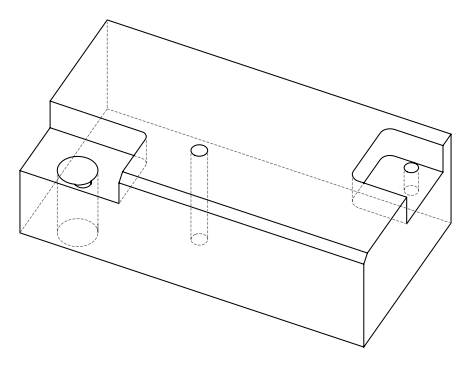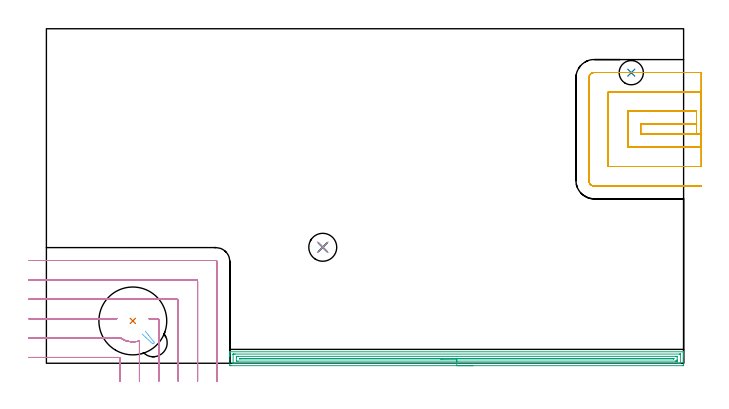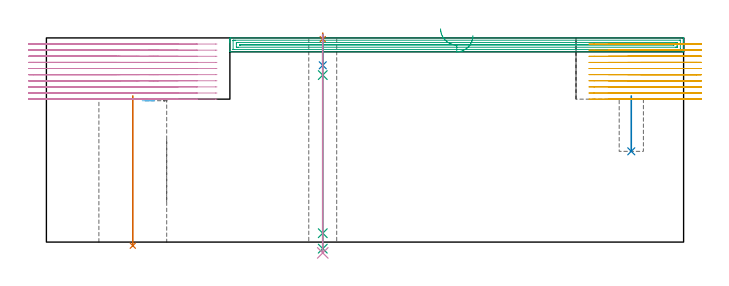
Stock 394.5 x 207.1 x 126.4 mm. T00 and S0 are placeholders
(PLAN: 10 operations, 7 tool changes, 43.9 min)
(1 INDEXABLE_INSERT_DRILL_THROUGH_HOLE_FROM_SOLID | STEP1HOLE | NXT0302_036 | 0.38 min | 175037 mm3)
(2 INDEXABLE_INSERT_DRILL_BLIND_HOLE_FROM_SOLID | STEP1POCKET | UGT0302_001 | 0.15 min | 12378 mm3)
(3 AREA_MILL | FG_CHAMFER_SURFACE | UGT0205_001 | 9.14 min | 10640 mm3)
(4 MILL_CORNER_NOTCH_RECTANGULAR | CORNER_NOTCH_RECTANGULAR | NXT0201_012 | Follow Part, ap 4, ae 75% | 17.17 min | 254920 mm3)
(5 MILL_SLOT | SLOT_PARTIAL_RECTANGULAR | NXT0201_012 | Follow Part, ap 4, ae 75% | 15.76 min | 208891 mm3)
(6 MILL_SLOT_ROUND_PART | SLOT_PARTIAL_ROUND | NXT0201_012 | Follow Part, ap 4, ae 75% | 0.06 min | 89 mm3)
(7 SPOT_DRILL | STEP1HOLE_1 | NXT0321_9005460120000 | 0.03 min | 1 mm3)
(8 DRILL_BLIND_HOLE_INTO_CENTER | STEP1HOLE_1 | NXT0301_084 | 0.08 min | 1572 mm3)
(9 GUN_DRILL_THROUGH_HOLE | STEP1HOLE_1 | UGT0307_008 | 0.62 min | 10477 mm3)
(10 DRILL_TO_ENLARGE_THROUGH_HOLE | STEP1HOLE_1 | UGT0301_244 | 0.54 min | 17637 mm3)
(TOOL NXT0302_036 | Index. Insert Drill 42mm [880-D4200L50-05] | D42 PA176 FL210 Z2)
(TOOL UGT0302_001 | Indexable Insert Drill 15mm | D15 PA180 FL50 Z2)
(TOOL UGT0205_001 | Chamfer Mill 20 x 3 x 45 deg. | D20 FL50 Z2)
(TOOL NXT0201_012 | ENDMILL 16mm [2P460-1600-NA 1630] | D16 FL38 Z6)
(TOOL NXT0321_9005460120000 | NC Spot Drill, 142deg, 12mm, Carbide, Uncoated | D12 PA142 FL30 Z2)
(TOOL NXT0301_084 | Carbide Drill 11.3mm [860.1-1130-034A1-MM 2214] | D11.3 PA140 FL55 Z2)
(TOOL UGT0307_008 | Gun Drill 11 mm | D11 PA130 FL24 Z1)
(TOOL UGT0301_244 | Twist Drill 17.3 mm | D17.3 PA118 FL130 Z2)
(OP 1 INDEXABLE_INSERT_DRILL_THROUGH_HOLE_FROM_SOLID)
G17 G21 G94 G90
T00 M6
G54
G17 G0 G90 X53.5 Y26.2 S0 M3
G43 Z136.4 H1
G94 G81 G98 Z-2.233 F250. R90.5
G80
M5
M2
(OP 2 INDEXABLE_INSERT_DRILL_BLIND_HOLE_FROM_SOLID)
G17 G21 G94 G90
T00 M6
G54
G17 G0 G90 X362.1 Y179.9 S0 M3
G43 Z136.4 H0
G94 G81 G98 Z56.2 F250. R90.5
G80
M5
M2
(OP 3 AREA_MILL)
G17 G21 G94 G90
T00 M6
G54
G17 G0 G90 X264.05 Y-1.5 S1061 M3
G43 Z136.4 H0
Z127.8
G94 G1 X264.012 Z126.928 F250.
X263.898 Z126.063
X263.709 Z125.212
X263.447 Z124.38
X263.113 Z123.574
X262.71 Z122.8
X262.242 Z122.064
X261.71 Z121.372
X261.121 Z120.729
X260.478 Z120.14
X259.786 Z119.608
X259.05 Z119.14
X258.276 Z118.737
X257.47 Z118.403
X256.638 Z118.141
X255.786 Z117.952
X254.922 Z117.838
X254.05 Z117.8
X114.22
X113.853 Y-1.498 Z117.801
X113.61 Y-1.493 Z117.805
X113.6 Y-1.138 Z118.159
Y4.113 Z123.407
Y4.649 Z123.945
Y4.988 Z124.284
Y5.524 Z124.82
Y5.863 Z125.157
Y6.541 Z125.84
Y6.819 Z126.119
X113.602 Y6.961 Z126.253
X113.61 Y7.098 Z126.388
X113.773 Y7.1 Z126.4
X394.327
X394.49 Y7.098 Z126.388
X394.498 Y6.961 Z126.253
X394.5 Y6.819 Z126.119
Y6.541 Z125.84
Y5.863 Z125.157
Y4.649 Z123.945
Y4.113 Z123.407
Y-0.87 Z118.427
X394.497 Y-1.138 Z118.159
X394.49 Y-1.493 Z117.804
X394.248 Y-1.498 Z117.801
X393.88 Y-1.5 Z117.8
X254.05
Y-0.086 Z119.214
X116.007 Y-0.085 Z119.215
X115.825 Y-0.084 Z119.216
X115.655 Y-0.081 Z119.219
X115.619 Y-0.079 Z119.221
X115.61 Y-0.06 Z119.24
X115.607 Y-0.029 Z119.271
X115.601 Y0.135 Z119.435
Y5.385 Z124.685
X115.604 Y5.519 Z124.819
X115.61 Y5.625 Z124.925
X115.615 Y5.679 Z124.979
X115.651 Y5.68 Z124.98
X116.007 Y5.684 Z124.984
X116.188 Y5.685 Z124.985
X116.9 Y5.686 Z124.986
X392.093 Y5.685 Z124.985
X392.275 Y5.684 Z124.984
X392.445 Y5.681 Z124.981
X392.481 Y5.679 Z124.979
X392.49 Y5.66 Z124.96
X392.493 Y5.629 Z124.929
X392.499 Y5.465 Z124.765
Y0.214 Z119.514
X392.496 Y0.081 Z119.381
X392.49 Y-0.025 Z119.275
X392.485 Y-0.079 Z119.221
X392.449 Y-0.08 Z119.22
X392.093 Y-0.084 Z119.216
X391.912 Y-0.085 Z119.215
X391.2 Y-0.086 Z119.214
X254.05
Y1.328 Z120.628
X118.687 Y1.329 Z120.629
X117.955 Y1.33 Z120.63
X117.794 Y1.332 Z120.632
X117.634 Y1.335 Z120.635
X117.609 Y1.344 Z120.644
X117.606 Y1.374 Z120.674
X117.602 Y1.424 Z120.724
X117.601 Y1.487 Z120.787
X117.6 Y1.677 Z120.977
Y3.427 Z122.727
X117.602 Y4.113 Z123.413
X117.606 Y4.207 Z123.507
X117.61 Y4.253 Z123.553
X117.616 Y4.265 Z123.565
X117.636 Y4.267 Z123.567
X117.794 Y4.269 Z123.569
X118.525 Y4.271 Z123.571
X118.687 Y4.272 Z123.572
X389.413 Y4.271 Z123.571
X390.145 Y4.27 Z123.57
X390.306 Y4.268 Z123.568
X390.466 Y4.265 Z123.565
X390.491 Y4.256 Z123.556
X390.494 Y4.226 Z123.526
X390.498 Y4.176 Z123.476
X390.499 Y4.113 Z123.413
X390.5 Y3.923 Z123.223
Y2.173 Z121.473
X390.498 Y1.487 Z120.787
X390.495 Y1.393 Z120.693
X390.49 Y1.347 Z120.647
X390.484 Y1.335 Z120.635
X390.464 Y1.333 Z120.633
X390.306 Y1.331 Z120.631
X389.575 Y1.328 Z120.628
X389.413
X254.05
Y2.743 Z122.043
X119.91
X119.794 Y2.747 Z122.047
X119.61 Y2.754 Z122.054
X119.608 Y2.8 Z122.1
X119.61 Y2.845 Z122.145
X119.793 Y2.853 Z122.153
X119.91 Y2.857 Z122.157
X119.969
X388.19
X388.307 Y2.853 Z122.153
X388.49 Y2.845 Z122.145
X388.493 Y2.8 Z122.1
X388.49 Y2.754 Z122.054
X388.307 Y2.746 Z122.046
X388.19 Y2.743 Z122.043
X388.131
X254.05
X253.178 Z122.081
X252.314 Z122.195
X251.462 Z122.383
X250.63 Z122.646
X249.824 Z122.98
X249.05 Z123.382
X248.314 Z123.851
X247.622 Z124.382
X246.979 Z124.972
X246.39 Z125.615
X245.858 Z126.307
X245.39 Z127.043
X244.987 Z127.816
X244.653 Z128.622
X244.391 Z129.454
X244.202 Z130.306
X244.088 Z131.171
X244.05 Z132.043
G0 Z136.4
M5
M2
(OP 4 MILL_CORNER_NOTCH_RECTANGULAR)
G17 G21 G94 G90
T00 M6
G54
G17 G0 G90 X45.6 Y-11. S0 M3
G43 Z136.4 H1
Z122.61
G94 G1 Y-8. F250.
Y2.806 F500.
G3 X44.806 Y3.6 R0.8
G1 X-8.
X-11. F250.
G0 Z136.4
X57.6 Y-11.
Z122.61
G1 Y-8.
Y13.865 F500.
X57.436 Y13.812
G2 X55.79 Y13.405 R12.994
X45.978 Y15.6 R13.013
G1 X-8.
X-11. F250.
G0 Z136.4
X69.6 Y-11.
Z122.61
G1 Y-8.
Y26.805 F500.
G3 X68.805 Y27.6 R0.8
G1 X66.422
X63.422 F250.
G0 Z136.4
X43.579
Z122.61
G1 X40.579
X-8. F500.
X-11. F250.
G0 Z136.4
X81.6 Y-11.
Z122.61
G1 Y-8.
Y38.805 F500.
G3 X80.805 Y39.6 R0.8
G1 X-8.
X-11. F250.
G0 Z136.4
X93.6 Y-11.
Z122.61
G1 Y-8.
Y50.804 F500.
G3 X92.804 Y51.6 R0.8
G1 X-8.
X-11. F250.
G0 Z136.4
X105.6 Y-11.
Z122.61
G1 Y-8.
Y62.804 F500.
G3 X104.804 Y63.6 R0.8
G1 X-8.
X-11. F250.
G0 Z136.4
X45.6 Y-11.
Z118.82
G1 Y-8.
Y2.806 F500.
G3 X44.806 Y3.6 R0.8
G1 X-8.
X-11. F250.
G0 Z136.4
X57.6 Y-11.
Z118.82
G1 Y-8.
Y13.865 F500.
G2 X56.931 Y13.663 R13.001
X55.789 Y13.405 R12.994
X45.978 Y15.6 R13.013
G1 X-8.
X-11. F250.
G0 Z136.4
X69.6 Y-11.
Z118.82
G1 Y-8.
Y26.805 F500.
G3 X68.805 Y27.6 R0.8
G1 X66.422
X63.422 F250.
G0 Z136.4
X43.579
Z118.82
G1 X40.579
X-8. F500.
X-11. F250.
G0 Z136.4
X81.6 Y-11.
Z118.82
G1 Y-8.
Y38.805 F500.
G3 X80.805 Y39.6 R0.8
G1 X-8.
X-11. F250.
G0 Z136.4
X93.6 Y-11.
Z118.82
G1 Y-8.
Y50.804 F500.
G3 X92.804 Y51.6 R0.8
G1 X-8.
X-11. F250.
G0 Z136.4
X105.6 Y-11.
Z118.82
G1 Y-8.
Y62.804 F500.
G3 X104.804 Y63.6 R0.8
G1 X-8.
X-11. F250.
G0 Z136.4
X45.6 Y-11.
Z115.03
G1 Y-8.
Y2.806 F500.
G3 X44.806 Y3.6 R0.8
G1 X-8.
X-11. F250.
G0 Z136.4
X57.6 Y-11.
Z115.03
G1 Y-8.
Y13.865 F500.
G2 X55.986 Y13.441 R13.001
X45.978 Y15.6 R13.013
G1 X44.806
X-8.
X-11. F250.
G0 Z136.4
X69.6 Y-11.
Z115.03
G1 Y-8.
Y26.805 F500.
G3 X68.805 Y27.6 R0.8
G1 X66.422
X63.422 F250.
G0 Z136.4
X43.579
Z115.03
G1 X40.579
X-8. F500.
X-11. F250.
G0 Z136.4
X81.6 Y-11.
Z115.03
G1 Y-8.
Y38.805 F500.
G3 X80.805 Y39.6 R0.8
G1 X-8.
X-11. F250.
G0 Z136.4
X93.6 Y-11.
Z115.03
G1 Y-8.
Y50.804 F500.
G3 X92.804 Y51.6 R0.8
G1 X-8.
X-11. F250.
G0 Z136.4
X105.6 Y-11.
Z115.03
G1 Y-8.
Y62.804 F500.
G3 X104.804 Y63.6 R0.8
G1 X-8.
X-11. F250.
G0 Z136.4
X45.6 Y-11.
Z111.24
G1 Y-8.
Y2.806 F500.
G3 X44.806 Y3.6 R0.8
G1 X-8.
X-11. F250.
G0 Z136.4
X57.6 Y-11.
Z111.24
G1 Y-8.
Y13.865 F500.
G2 X56.392 Y13.527 R13.001
X55.876 Y13.421 R12.996
X45.978 Y15.6 R13.013
G1 X-8.
X-11. F250.
G0 Z136.4
X69.6 Y-11.
Z111.24
G1 Y-8.
Y26.805 F500.
G3 X68.805 Y27.6 R0.8
G1 X66.422
X63.422 F250.
G0 Z136.4
X43.582
Z111.24
G1 X40.582
X-8. F500.
X-11. F250.
G0 Z136.4
X81.6 Y-11.
Z111.24
G1 Y-8.
Y38.805 F500.
G3 X80.805 Y39.6 R0.8
G1 X-8.
X-11. F250.
G0 Z136.4
X93.6 Y-11.
Z111.24
G1 Y-8.
Y50.804 F500.
G3 X92.804 Y51.6 R0.8
G1 X-8.
X-11. F250.
G0 Z136.4
X105.6 Y-11.
Z111.24
G1 Y-8.
Y62.804 F500.
G3 X104.804 Y63.6 R0.8
G1 X-8.
X-11. F250.
G0 Z136.4
X45.6 Y-11.
Z107.45
G1 Y-8.
Y2.806 F500.
G3 X44.806 Y3.6 R0.8
G1 X-8.
X-11. F250.
G0 Z136.4
X57.6 Y-11.
Z107.45
G1 Y-8.
Y13.865 F500.
G2 X56.324 Y13.512 R13.001
X55.876 Y13.421 R12.996
X45.978 Y15.6 R13.013
G1 X-8.
X-11. F250.
G0 Z136.4
X69.6 Y-11.
Z107.45
G1 Y-8.
Y26.805 F500.
G3 X68.805 Y27.6 R0.8
G1 X66.422
X63.422 F250.
G0 Z136.4
X43.582
Z107.45
G1 X40.582
X-8. F500.
X-11. F250.
G0 Z136.4
X81.6 Y-11.
Z107.45
G1 Y-8.
Y38.805 F500.
G3 X80.805 Y39.6 R0.8
G1 X-8.
X-11. F250.
G0 Z136.4
X93.6 Y-11.
Z107.45
G1 Y-8.
Y50.804 F500.
G3 X92.804 Y51.6 R0.8
G1 X-8.
X-11. F250.
G0 Z136.4
X105.6 Y-11.
Z107.45
G1 Y-8.
Y62.804 F500.
G3 X104.804 Y63.6 R0.8
G1 X-8.
X-11. F250.
G0 Z136.4
X45.6 Y-11.
Z103.66
G1 Y-8.
Y2.806 F500.
G3 X44.806 Y3.6 R0.8
G1 X-8.
X-11. F250.
G0 Z136.4
X57.6 Y-11.
Z103.66
G1 Y-8.
Y13.865 F500.
G2 X55.986 Y13.441 R13.001
X45.978 Y15.6 R13.013
G1 X44.806
X-8.
X-11. F250.
G0 Z136.4
X69.6 Y-11.
Z103.66
G1 Y-8.
Y26.805 F500.
G3 X68.805 Y27.6 R0.8
G1 X66.422
X63.422 F250.
G0 Z136.4
X43.579
Z103.66
G1 X40.579
X-8. F500.
X-11. F250.
G0 Z136.4
X81.6 Y-11.
Z103.66
G1 Y-8.
Y38.805 F500.
G3 X80.805 Y39.6 R0.8
G1 X-8.
X-11. F250.
G0 Z136.4
X93.6 Y-11.
Z103.66
G1 Y-8.
Y50.804 F500.
G3 X92.804 Y51.6 R0.8
G1 X-8.
X-11. F250.
G0 Z136.4
X105.6 Y-11.
Z103.66
G1 Y-8.
Y62.804 F500.
G3 X104.804 Y63.6 R0.8
G1 X-8.
X-11. F250.
G0 Z136.4
X45.6 Y-11.
Z99.87
G1 Y-8.
Y2.806 F500.
G3 X44.806 Y3.6 R0.8
G1 X-8.
X-11. F250.
G0 Z136.4
X57.6 Y-11.
Z99.87
G1 Y-8.
Y13.865 F500.
G2 X56.155 Y13.476 R13.001
G1 X55.988 Y13.442
G2 X45.978 Y15.6 R13.014
G1 X44.806
X-8.
X-11. F250.
G0 Z136.4
X69.6 Y-11.
Z99.87
G1 Y-8.
Y26.805 F500.
G3 X68.805 Y27.6 R0.8
G1 X66.422
X63.422 F250.
G0 Z136.4
X43.581
Z99.87
G1 X40.581
X-8. F500.
X-11. F250.
G0 Z136.4
X81.6 Y-11.
Z99.87
G1 Y-8.
Y38.805 F500.
G3 X80.805 Y39.6 R0.8
G1 X-8.
X-11. F250.
G0 Z136.4
X93.6 Y-11.
Z99.87
G1 Y-8.
Y50.804 F500.
G3 X92.804 Y51.6 R0.8
G1 X-8.
X-11. F250.
G0 Z136.4
X105.6 Y-11.
Z99.87
G1 Y-8.
Y62.804 F500.
G3 X104.804 Y63.6 R0.8
G1 X-8.
X-11. F250.
G0 Z136.4
X45.6 Y-11.
Z96.08
G1 Y-8.
Y2.806 F500.
G3 X44.806 Y3.6 R0.8
G1 X-8.
X-11. F250.
G0 Z136.4
X57.6 Y-11.
Z96.08
G1 Y-8.
Y13.865 F500.
G2 X56.178 Y13.48 R13.001
G1 X55.988 Y13.442
G2 X45.978 Y15.6 R13.014
G1 X44.806
X-8.
X-11. F250.
G0 Z136.4
X69.6 Y-11.
Z96.08
G1 Y-8.
Y26.805 F500.
G3 X68.805 Y27.6 R0.8
G1 X66.422
X63.422 F250.
G0 Z136.4
X43.581
Z96.08
G1 X40.581
X-8. F500.
X-11. F250.
G0 Z136.4
X81.6 Y-11.
Z96.08
G1 Y-8.
Y38.805 F500.
G3 X80.805 Y39.6 R0.8
G1 X-8.
X-11. F250.
G0 Z136.4
X93.6 Y-11.
Z96.08
G1 Y-8.
Y50.804 F500.
G3 X92.804 Y51.6 R0.8
G1 X-8.
X-11. F250.
G0 Z136.4
X105.6 Y-11.
Z96.08
G1 Y-8.
Y62.804 F500.
G3 X104.804 Y63.6 R0.8
G1 X-8.
X-11. F250.
G0 Z136.4
X45.6 Y-11.
Z92.29
G1 Y-8.
Y2.806 F500.
G3 X44.806 Y3.6 R0.8
G1 X-8.
X-11. F250.
G0 Z136.4
X57.6 Y-11.
Z92.29
G1 Y-8.
Y13.865 F500.
G2 X55.986 Y13.441 R13.001
X45.978 Y15.6 R13.013
G1 X44.806
X-8.
X-11. F250.
G0 Z136.4
X69.6 Y-11.
Z92.29
G1 Y-8.
Y26.805 F500.
G3 X68.805 Y27.6 R0.8
G1 X66.422
X63.422 F250.
G0 Z136.4
X43.579
Z92.29
G1 X40.579
X-8. F500.
X-11. F250.
G0 Z136.4
X81.6 Y-11.
Z92.29
G1 Y-8.
Y38.805 F500.
G3 X80.805 Y39.6 R0.8
G1 X-8.
X-11. F250.
G0 Z136.4
X93.6 Y-11.
Z92.29
G1 Y-8.
Y50.804 F500.
G3 X92.804 Y51.6 R0.8
G1 X-8.
X-11. F250.
G0 Z136.4
X105.6 Y-11.
Z92.29
G1 Y-8.
Y62.804 F500.
G3 X104.804 Y63.6 R0.8
G1 X-8.
X-11. F250.
G0 Z136.4
X45.6 Y-11.
Z88.5
G1 Y-8.
Y2.806 F500.
G3 X44.806 Y3.6 R0.8
G1 X-8.
X-11. F250.
G0 Z136.4
X57.6 Y-11.
Z88.5
G1 Y-8.
Y13.865 F500.
G2 X56.514 Y13.556 R13.001
X55.985 Y13.441 R13.001
X45.978 Y15.6 R13.013
G1 X44.806
X-8.
X-11. F250.
G0 Z136.4
X69.6 Y-11.
Z88.5
G1 Y-8.
Y26.805 F500.
G3 X68.805 Y27.6 R0.8
G1 X66.422
X63.422 F250.
G0 Z136.4
X43.579
Z88.5
G1 X40.579
X-8. F500.
X-11. F250.
G0 Z136.4
X81.6 Y-11.
Z88.5
G1 Y-8.
Y38.805 F500.
G3 X80.805 Y39.6 R0.8
G1 X-8.
X-11. F250.
G0 Z136.4
X93.6 Y-11.
Z88.5
G1 Y-8.
Y50.804 F500.
G3 X92.804 Y51.6 R0.8
G1 X-8.
X-11. F250.
G0 Z136.4
X105.6 Y-11.
Z88.5
G1 Y-8.
Y62.804 F500.
G3 X104.804 Y63.6 R0.8
G1 X-8.
X-11. F250.
G0 Z136.4
M5
M2
(OP 5 MILL_SLOT)
G17 G21 G94 G90
T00 M6
G54
G17 G0 G90 X402.538 Y148. S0 M3
G43 Z136.4 H1
Z122.61
G94 G1 X402.5 Y145. F250.
G3 X402.5 Y144.8 R8.
G1 X402.538 Y141.8
X405.5
X402.5
X367.9 F500.
Y148.
X402.5
Y156.
X359.9
Y133.8
X402.5
X405.5 F250.
Y168.
X402.5
X347.9 F500.
Y121.8
X402.5
X405.5 F250.
Y180.
X402.5
X339.1 F500.
G3 X335.9 Y176.8 R3.2
G1 Y113.
G3 X339.1 Y109.8 R3.2
G1 X402.5
X405.5 F250.
G0 X402.538 Y148. Z118.82
G1 X402.5 Y145.
G3 X402.5 Y144.8 R8.
G1 X402.538 Y141.8
X405.5
X402.5
X367.9 F500.
Y148.
X402.5
Y156.
X359.9
Y133.8
X402.5
X405.5 F250.
Y168.
X402.5
X347.9 F500.
Y121.8
X402.5
X405.5 F250.
Y180.
X402.5
X339.1 F500.
G3 X335.9 Y176.8 R3.2
G1 Y113.
G3 X339.1 Y109.8 R3.2
G1 X402.5
X405.5 F250.
G0 X402.538 Y148. Z115.03
G1 X402.5 Y145.
G3 X402.5 Y144.8 R8.
G1 X402.538 Y141.8
X405.5
X402.5
X367.9 F500.
Y148.
X402.5
Y156.
X359.9
Y133.8
X402.5
X405.5 F250.
Y168.
X402.5
X347.9 F500.
Y121.8
X402.5
X405.5 F250.
Y180.
X402.5
X339.1 F500.
G3 X335.9 Y176.8 R3.2
G1 Y113.
G3 X339.1 Y109.8 R3.2
G1 X402.5
X405.5 F250.
G0 X402.538 Y148. Z111.24
G1 X402.5 Y145.
G3 X402.5 Y144.8 R8.
G1 X402.538 Y141.8
X405.5
X402.5
X367.9 F500.
Y148.
X402.5
Y156.
X359.9
Y133.8
X402.5
X405.5 F250.
Y168.
X402.5
X347.9 F500.
Y121.8
X402.5
X405.5 F250.
Y180.
X402.5
X339.1 F500.
G3 X335.9 Y176.8 R3.2
G1 Y113.
G3 X339.1 Y109.8 R3.2
G1 X402.5
X405.5 F250.
G0 X402.538 Y148. Z107.45
G1 X402.5 Y145.
G3 X402.5 Y144.8 R8.
G1 X402.538 Y141.8
X405.5
X402.5
X367.9 F500.
Y148.
X402.5
Y156.
X359.9
Y133.8
X402.5
X405.5 F250.
Y168.
X402.5
X347.9 F500.
Y121.8
X402.5
X405.5 F250.
Y180.
X402.5
X339.1 F500.
G3 X335.9 Y176.8 R3.2
G1 Y113.
G3 X339.1 Y109.8 R3.2
G1 X402.5
X405.5 F250.
G0 X402.538 Y148. Z103.66
G1 X402.5 Y145.
G3 X402.5 Y144.8 R8.
G1 X402.538 Y141.8
X405.5
X402.5
X367.9 F500.
Y148.
X402.5
Y156.
X359.9
Y133.8
X402.5
X405.5 F250.
Y168.
X402.5
X347.9 F500.
Y121.8
X402.5
X405.5 F250.
Y180.
X402.5
X339.1 F500.
G3 X335.9 Y176.8 R3.2
G1 Y113.
G3 X339.1 Y109.8 R3.2
G1 X402.5
X405.5 F250.
G0 X402.538 Y148. Z99.87
G1 X402.5 Y145.
G3 X402.5 Y144.8 R8.
G1 X402.538 Y141.8
X405.5
X402.5
X367.9 F500.
Y148.
X402.5
Y156.
X359.9
Y133.8
X402.5
X405.5 F250.
Y168.
X402.5
X347.9 F500.
Y121.8
X402.5
X405.5 F250.
Y180.
X402.5
X339.1 F500.
G3 X335.9 Y176.8 R3.2
G1 Y113.
G3 X339.1 Y109.8 R3.2
G1 X402.5
X405.5 F250.
G0 X402.538 Y148. Z96.08
G1 X402.5 Y145.
G3 X402.5 Y144.8 R8.
G1 X402.538 Y141.8
X405.5
X402.5
X367.9 F500.
Y148.
X402.5
Y156.
X359.9
Y133.8
X402.5
X405.5 F250.
Y168.
X402.5
X347.9 F500.
Y121.8
X402.5
X405.5 F250.
Y180.
X402.5
X339.1 F500.
G3 X335.9 Y176.8 R3.2
G1 Y113.
G3 X339.1 Y109.8 R3.2
G1 X402.5
X405.5 F250.
G0 X402.538 Y148. Z92.29
G1 X402.5 Y145.
G3 X402.5 Y144.8 R8.
G1 X402.538 Y141.8
X405.5
X402.5
X367.9 F500.
Y148.
X402.5
Y156.
X359.9
Y133.8
X402.5
X405.5 F250.
Y168.
X402.5
X347.9 F500.
Y121.8
X402.5
X405.5 F250.
Y180.
X402.5
X339.1 F500.
G3 X335.9 Y176.8 R3.2
G1 Y113.
G3 X339.1 Y109.8 R3.2
G1 X402.5
X405.5 F250.
G0 X402.538 Y148. Z88.5
G1 X402.5 Y145.
G3 X402.5 Y144.8 R8.
G1 X402.538 Y141.8
X405.5
X402.5
X367.9 F500.
Y148.
X402.5
Y156.
X359.9
Y133.8
X402.5
X405.5 F250.
Y168.
X402.5
X347.9 F500.
Y121.8
X402.5
X405.5 F250.
Y180.
X402.5
X339.1 F500.
G3 X335.9 Y176.8 R3.2
G1 Y113.
G3 X339.1 Y109.8 R3.2
G1 X402.5
X405.5 F250.
G0 Z136.4
M5
M2
(OP 6 MILL_SLOT_ROUND_PART)
G17 G21 G94 G90
T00 M6
G54
G17 G0 G90 X59.329 Y18.014 S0 M3
G43 Z136.4 H1
Z87.5
G94 G1 X61.542 Y15.989 F250.
X65.661 Y12.22 F500.
G3 X66.609 Y13.105 R0.65
G1 X63.133 Y17.473
X61.265 Y19.821 F250.
G0 Z136.4
M5
M2
(OP 7 SPOT_DRILL)
G17 G21 G94 G90
T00 M6
G54
G17 G0 G90 X171.1 Y71.8 S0 M3
G43 Z136.4 H0
G94 G81 G98 Z125.655 F250. R129.4
G80
M5
M2
(OP 8 DRILL_BLIND_HOLE_INTO_CENTER)
G17 G21 G94 G90
T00 M6
G54
G17 G0 G90 X171.1 Y71.8 S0 M3
G43 Z136.4 H1
G94 G81 G98 Z109.45 F250. R128.4
G80
M5
M2
(OP 9 GUN_DRILL_THROUGH_HOLE)
G17 G21 G94 G90
T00 M6
G54
G17 G0 G90 X171.1 Y71.8 M8
G43 Z136.4 H0
Z122.481
S716 M3
G94 G1 Z103.387 F125. M26
G4 X.084
Z5.5 F250.
G4 X.084
Z-4.065 F125.
G4 X.084
M5
M9
G0 Z122.481
Z136.4
M2
(OP 10 DRILL_TO_ENLARGE_THROUGH_HOLE)
G17 G21 G94 G90
T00 M6
G54
G17 G0 G90 X171.1 Y71.8 S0 M3
G43 Z136.4 H0
G94 G73 G98 Z-6.697 F250. Q16.637 R128.4
G80
M5
M2
